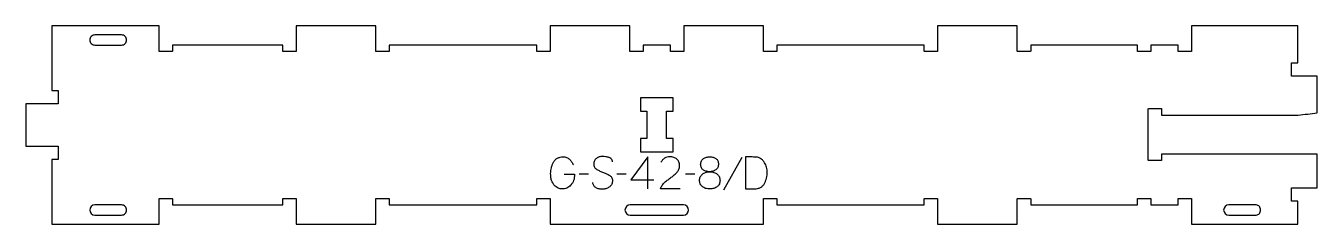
# Model space of a CAD drawing. Extents: x 0 to 1208, y 0 to 186.
import ezdxf

# ---------------------------------------------------------------- set-up
doc = ezdxf.new("R2010")
doc.units = 0
for name, color, linetype in [('1_ANYTOOL_1MMDEEP_LABELS_S', 2, 'CONTINUOUS'), ('3_ANYTOOL_CUTTHROUGH_INSID', 4, 'CONTINUOUS'), ('4_ANYTOOL_CUTTHROUGH_OUTSI', 5, 'CONTINUOUS')]:
    doc.layers.add(name, color=color, linetype=linetype)

msp = doc.modelspace()

# ---------------------------------------------------------------- linework, layer by layer
at = {"layer": '1_ANYTOOL_1MMDEEP_LABELS_S'}
for p, q in [((669.690345, 62.486141), (652.504631, 31.714712)), ((526.461774, 46.843284), (517.67606, 46.757569)), ((561.518917, 46.843284), (552.733203, 46.757569)), ((565.804631, 41.614712), (587.57606, 41.614712)), ((625.718917, 46.843284), (616.933203, 46.757569))]:
    msp.add_line(p, q, dxfattribs=at)
for points in [[(503.57606, 46.757569), (513.347488, 46.714712, -0.031732), (513.079378, 43.70731, -0.048764), (512.334988, 40.789712, -0.050291), (511.225276, 38.479204, -0.060119), (509.640345, 36.471855, -0.036578), (507.908326, 34.985439, -0.050793), (505.949274, 33.825427, -0.051881), (503.996257, 33.157682, -0.053919), (501.947488, 32.914712, -0.055881), (499.912341, 33.121656, -0.055271), (497.972488, 33.771855, -0.05403), (496.046512, 34.931049, -0.038531), (494.361774, 36.428998, -0.067281), (492.814061, 38.540012, -0.049165), (491.790345, 40.961141, -0.047412), (491.117419, 44.165059, -0.028075), (490.933203, 47.443284, -0.03109), (491.100729, 50.134863, -0.031496), (491.602845, 52.784355, -0.031425), (492.453718, 55.4126, -0.02824), (493.611774, 57.921855, -0.064555), (495.140577, 60.07338, -0.078906), (497.206417, 61.698641, -0.076878), (499.830018, 62.673191, -0.050594), (502.633203, 62.957569, -0.039946), (504.292764, 62.824773, -0.052714), (505.895703, 62.389712, -0.053511), (507.2789, 61.674378, -0.05153), (508.483203, 60.686141, -0.040443), (510.523426, 58.262999, -0.04035), (512.147488, 55.543284)], [(548.704631, 58.371855, 0.071867), (548.511518, 59.708462, 0.100684), (547.884988, 60.889712, 0.047558), (547.410435, 61.366163, 0.038563), (546.860435, 61.754891, 0.037928), (546.163247, 62.102359, 0.026634), (545.42606, 62.357569, 0.028461), (542.402726, 63.043552, 0.041577), (539.318917, 63.300427, 0.036938), (537.816557, 63.189287, 0.041531), (536.35106, 62.845069, 0.041583), (534.973683, 62.267861, 0.038125), (533.704631, 61.478998, 0.057611), (532.634479, 60.487094, 0.065808), (531.840345, 59.266498, 0.06469), (531.362849, 57.806943, 0.046778), (531.218917, 56.271855, 0.052235), (531.381273, 54.722013, 0.075448), (531.92606, 53.271855, 0.076671), (532.842152, 52.098803, 0.061023), (534.047488, 51.214712, 0.021951), (537.076342, 49.687367, 0.018213), (540.218917, 48.407569, -0.02405), (543.320401, 47.102107, -0.02981), (546.261774, 45.471855, -0.068439), (547.403076, 44.505925, -0.079282), (548.211774, 43.253998, -0.076308), (548.636774, 41.675316, -0.047772), (548.661774, 40.028998, -0.046243), (548.368539, 38.348039, -0.06359), (547.718917, 36.777212, -0.064671), (546.746093, 35.493023, -0.057073), (545.490345, 34.478998, -0.067522), (542.522037, 33.116088, -0.070793), (539.297488, 32.614712, -0.064027), (536.158473, 32.977227, -0.070447), (533.233203, 34.157569, -0.054374), (532.074785, 35.007202, -0.074742), (531.17606, 36.118284, -0.075199), (530.653052, 37.424662, -0.057737), (530.490345, 38.828998)], [(612.004631, 33.000427), (593.704631, 33.043284, -0.034491), (594.367409, 34.790616, -0.037732), (595.274274, 36.423641, -0.037744), (596.413568, 37.898277, -0.03482), (597.754631, 39.193284, -0.00859), (600.713856, 41.591866, -0.008791), (603.754631, 43.886141, 0.020588), (606.57392, 46.119583, 0.025206), (609.17606, 48.600427, 0.046908), (610.196655, 49.901668, 0.051091), (610.943917, 51.375427, 0.050722), (611.39265, 53.023601, 0.041139), (611.533203, 54.728998, 0.039396), (611.390558, 56.536584, 0.058519), (610.90106, 58.275427, 0.060358), (610.110502, 59.682542, 0.061397), (609.004631, 60.857569, 0.048006), (607.648674, 61.779529, 0.045901), (606.143917, 62.432569, 0.045216), (604.403856, 62.835129, 0.034258), (602.618917, 62.957569, 0.055622), (599.984346, 62.663582, 0.079896), (597.540345, 61.682569, 0.080617), (595.570958, 60.016869, 0.060287), (594.133203, 57.857569)]]:
    msp.add_lwpolyline(points, format="xyb", dxfattribs=at)
msp.add_lwpolyline([(581.790345, 32.957569), (581.833203, 63.000427), (565.804631, 41.614712)], dxfattribs=at)
for points in [[(639.904631, 62.957569, -0.031422), (641.463523, 62.859504, -0.04043), (642.990345, 62.539712, -0.040915), (644.329485, 62.021747, -0.043686), (645.561774, 61.286141, -0.063742), (646.567712, 60.343742, -0.06627), (647.297488, 59.175427, -0.06412), (647.74588, 57.715195, -0.042492), (647.87606, 56.186141, -0.04461), (647.730742, 54.560636, -0.066622), (647.233203, 53.014712, -0.068664), (646.417258, 51.773469, -0.063259), (645.304631, 50.786141, -0.036959), (643.988597, 50.022869, -0.039228), (642.572488, 49.468284, -0.039137), (641.062435, 49.135967, -0.034609), (639.518917, 49.028998, -0.069668), (636.564262, 49.442697, -0.070768), (633.840345, 50.657569, -0.066313), (632.718938, 51.589265, -0.072121), (631.895703, 52.789712, -0.069559), (631.39236, 54.31766, -0.044863), (631.247488, 55.928998, -0.045769), (631.396083, 57.548913, -0.069077), (631.906417, 59.084355, -0.071249), (632.745484, 60.307991, -0.064222), (633.883203, 61.264712, -0.077102), (636.767346, 62.542419, -0.065877)], [(673.118917, 62.957569), (673.118917, 32.957569), (681.647488, 33.043284, 0.046402), (684.553862, 33.35146, 0.07465), (687.283203, 34.339712, 0.077785), (689.366188, 35.928735, 0.06915), (690.904631, 38.057569, 0.029998), (692.042157, 40.552885, 0.031416), (692.865345, 43.168284, 0.031395), (693.357989, 45.885606, 0.029153), (693.518917, 48.643284, 0.03275), (693.366437, 50.968706, 0.035889), (692.897488, 53.250427, 0.03592), (692.112629, 55.425794, 0.033706), (691.033203, 57.471855, 0.042675), (689.474719, 59.561607, 0.065683), (687.51356, 61.259355, 0.068103), (685.415833, 62.263263, 0.065471), (683.12606, 62.678998, 0.005437), (678.123938, 62.869053, 0.00471)], [(639.77606, 48.943284, -0.031866), (641.751914, 48.817231, -0.044902), (643.681417, 48.391498, -0.045842), (645.29278, 47.713017, -0.051792), (646.740345, 46.736141, -0.05177), (647.873258, 45.568297, -0.060247), (648.717131, 44.180784, -0.059809), (649.219978, 42.592397, -0.046814), (649.37606, 40.928998, -0.046182), (649.221078, 39.254647, -0.060442), (648.717131, 37.655784, -0.061088), (647.875082, 36.276482, -0.053345), (646.740345, 35.121855, -0.051558), (645.290453, 34.162635, -0.045066), (643.681417, 33.498641, -0.044147), (641.751069, 33.081002, -0.031218), (639.77606, 32.957569, -0.031563), (637.817044, 33.081358, -0.044242), (635.902845, 33.498641, -0.045132), (634.299618, 34.163781, -0.051052), (632.854631, 35.121855, -0.053345), (631.719894, 36.276482, -0.061088), (630.877845, 37.655784, -0.060442), (630.373898, 39.254647, -0.046182), (630.218917, 40.928998, -0.046814), (630.374999, 42.592397, -0.059809), (630.877845, 44.180784, -0.060247), (631.721718, 45.568297, -0.05177), (632.854631, 46.736141, -0.051282), (634.297305, 47.711856, -0.045906), (635.902845, 48.391498, -0.044997), (637.816196, 48.816868, -0.032218)]]:
    msp.add_lwpolyline(points, format="xyb", close=True, dxfattribs=at)
at = {"layer": '3_ANYTOOL_CUTTHROUGH_INSID'}
for points in [[(64.558852, 177, 0.414214), (59.808852, 172.25, 0.414214), (64.558852, 167.5), (89.558852, 167.5, 0.414214), (94.308852, 172.25, 0.414214), (89.558852, 177)], [(64.558852, 8.5), (89.558852, 8.5, 0.414214), (94.308852, 13.25, 0.414214), (89.558852, 18), (64.558852, 18, 1)], [(565.192251, 8.5), (615.192251, 8.5, 1), (615.192251, 18), (565.192251, 18, 1)], [(1125.192251, 8.5), (1150.9326, 8.5, 0.12263), (1152.587691, 8.912125, 0.106401), (1153.901867, 10.019238, 0.09127), (1154.688915, 11.543392, 0.148392), (1154.688915, 14.956608, 0.09127), (1153.901867, 16.480762, 0.106401), (1152.587691, 17.587875, 0.12263), (1150.9326, 18), (1125.192251, 18, 1)]]:
    msp.add_lwpolyline(points, format="xyb", close=True, dxfattribs=at)
msp.add_lwpolyline([(580.942251, 105.544253), (580.942251, 80.044253), (574.942251, 80.044253), (574.942251, 67.544253), (605.442251, 67.544253), (605.442251, 80.044253), (599.442251, 80.044253), (599.442251, 105.544253), (605.442251, 105.544253), (605.442251, 118.044253), (574.942251, 118.044253), (574.942251, 105.544253)], close=True, dxfattribs=at)
at = {"layer": '4_ANYTOOL_CUTTHROUGH_OUTSI'}
msp.add_lwpolyline([(1189.942251, 21.5), (1184.192251, 21.5, -0.414214), (1183.942251, 21.75), (1183.942251, 33.75, -0.414214), (1184.192251, 34), (1207.942251, 34), (1207.942251, 65.588506), (1062.442268, 65.588506), (1062.442268, 59.838506, -0.414214), (1062.192268, 59.588506), (1050.192268, 59.588506, -0.414214), (1049.942268, 59.838506), (1049.942268, 65.838506), (1049.942268, 101.838506), (1049.942268, 107.838506, -0.414214), (1050.192268, 108.088506), (1062.192268, 108.088506, -0.414214), (1062.442268, 107.838506), (1062.442268, 102.088506), (1190.192178, 102.089201, -0.00002), (1207.942251, 103.974857), (1207.942251, 138.5), (1184.192251, 138.5, -0.414214), (1183.942251, 138.75), (1183.942251, 150.75, -0.414214), (1184.192251, 151), (1189.942251, 151), (1189.942251, 185.5), (1090.442251, 185.5), (1090.442251, 161.75, -0.414214), (1090.192251, 161.5), (1078.192251, 161.5, -0.414214), (1077.942251, 161.75), (1077.942251, 167.5), (1052.442251, 167.5), (1052.442251, 161.75, -0.414214), (1052.192251, 161.5), (1040.192251, 161.5, -0.414214), (1039.942251, 161.75), (1039.942251, 167.5), (939.942251, 167.5), (939.942251, 161.75, -0.414214), (939.692251, 161.5), (927.692251, 161.5, -0.414214), (927.442251, 161.75), (927.442251, 185.5), (852.942251, 185.5), (852.942251, 161.75, -0.414214), (852.692251, 161.5), (840.692251, 161.5, -0.414214), (840.442251, 161.75), (840.442251, 167.5), (702.442251, 167.5), (702.442251, 161.75, -0.414214), (702.192251, 161.5), (690.192251, 161.5, -0.414214), (689.942251, 161.75), (689.942251, 185.5), (615.442251, 185.5), (615.442251, 161.75, -0.414214), (615.192251, 161.5), (603.192251, 161.5, -0.414214), (602.942251, 161.75), (602.942251, 167.5), (577.442251, 167.5), (577.442251, 161.75, -0.414214), (577.192251, 161.5), (565.192251, 161.5, -0.414214), (564.942251, 161.75), (564.942251, 185.5), (490.442251, 185.5), (490.442251, 161.75, -0.414214), (490.192251, 161.5), (478.192251, 161.5, -0.414214), (477.942251, 161.75), (477.942251, 167.5), (339.942251, 167.5), (339.942251, 161.75, -0.414214), (339.692251, 161.5), (327.692251, 161.5, -0.414214), (327.442251, 161.75), (327.442251, 185.5), (252.942251, 185.5), (252.942251, 161.75, -0.414214), (252.692251, 161.5), (240.692251, 161.5, -0.414214), (240.442251, 161.75), (240.442251, 167.5), (140.192251, 167.5), (137.078611, 167.5), (137.078611, 161.75, -0.414214), (136.828611, 161.5), (124.828611, 161.5, -0.414214), (124.578611, 161.75), (124.578611, 185.5), (24.3, 185.5), (24.3, 124.940729), (30.05, 124.940729, -0.414214), (30.3, 124.690729), (30.3, 112.690729, -0.414214), (30.05, 112.440729), (0, 112.440729), (0, 72.940729), (30.05, 72.940729, -0.414214), (30.3, 72.690729), (30.3, 60.690729, -0.414214), (30.05, 60.440729), (24.3, 60.440729), (24.3, 0), (124.578611, 0), (124.578611, 23.75, -0.414214), (124.828611, 24), (136.828611, 24, -0.414214), (137.078611, 23.75), (137.078611, 18), (140.192251, 18), (240.442251, 18), (240.442251, 23.75, -0.414214), (240.692251, 24), (252.692251, 24, -0.414214), (252.942251, 23.75), (252.942251, 0), (327.442251, 0), (327.442251, 23.75, -0.414214), (327.692251, 24), (339.692251, 24, -0.414214), (339.942251, 23.75), (339.942251, 18), (477.942251, 18), (477.942251, 23.75, -0.414214), (478.192251, 24), (490.192251, 24, -0.414214), (490.442251, 23.75), (490.442251, 0), (689.942251, 0), (689.942251, 23.75, -0.414214), (690.192251, 24), (702.192251, 24, -0.414214), (702.442251, 23.75), (702.442251, 18), (840.442251, 18), (840.442251, 23.75, -0.414214), (840.692251, 24), (852.692251, 24, -0.414214), (852.942251, 23.75), (852.942251, 0), (927.442251, 0), (927.442251, 23.75, -0.414214), (927.692251, 24), (939.692251, 24, -0.414214), (939.942251, 23.75), (939.942251, 18), (1039.942251, 18), (1039.942251, 23.75, -0.414214), (1040.192251, 24), (1052.192251, 24, -0.414214), (1052.442251, 23.75), (1052.442251, 18), (1077.942251, 18), (1077.942251, 23.75, -0.414214), (1078.192251, 24), (1090.192251, 24, -0.414214), (1090.442251, 23.75), (1090.442251, 0), (1189.942251, 0)], format="xyb", close=True, dxfattribs=at)

doc.saveas('drawing.dxf')
